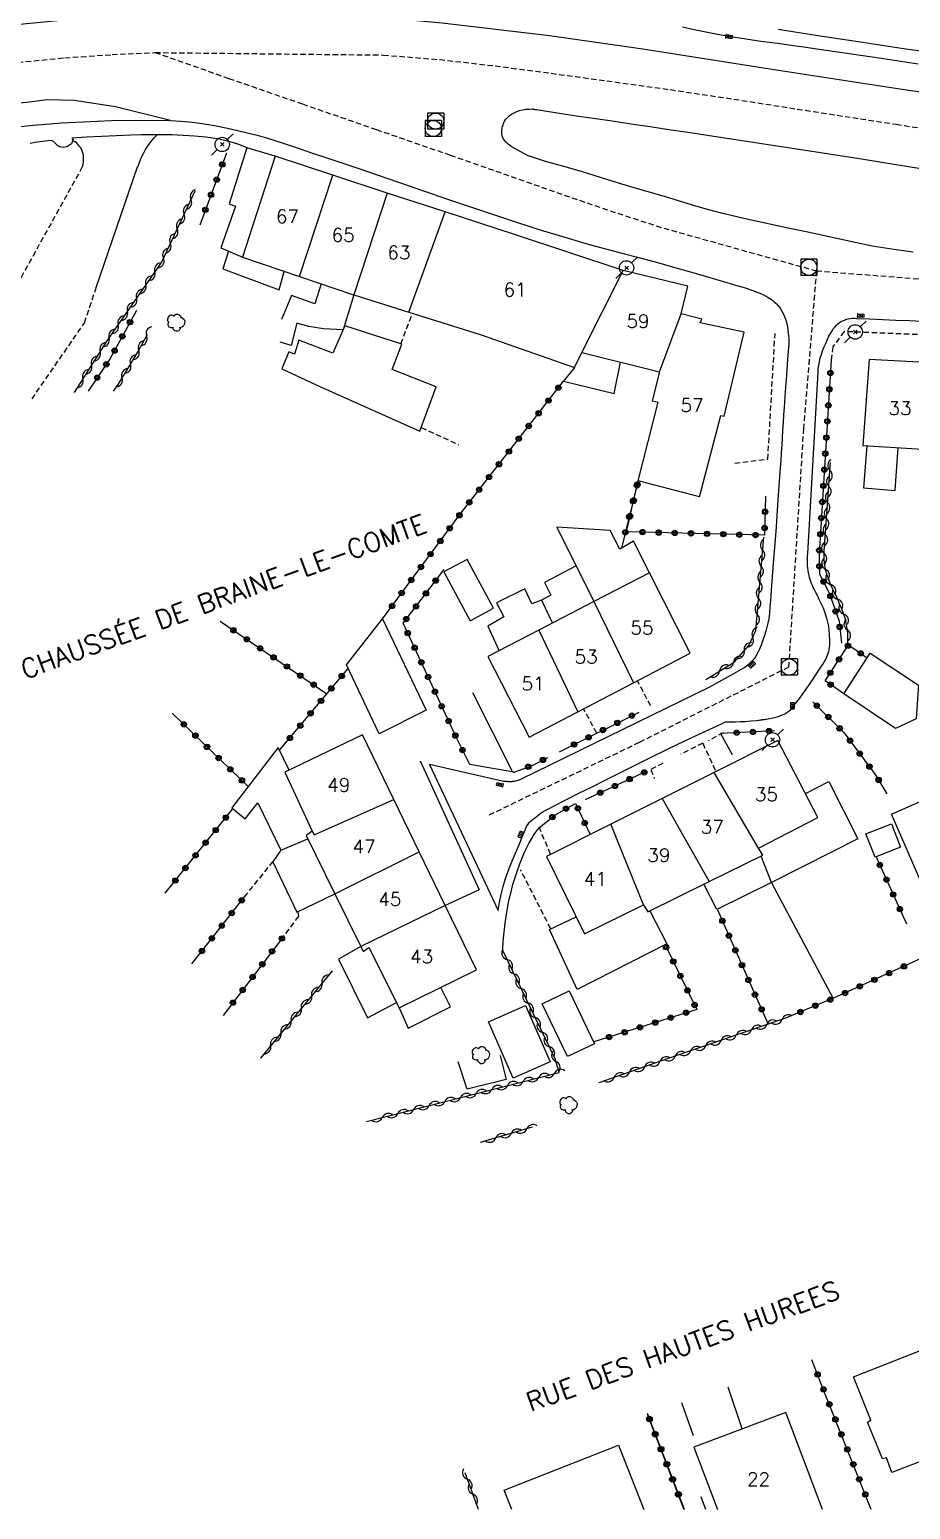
# Model space of a CAD drawing. Header units: millimetres. Extents: x 145000 to 146000, y 142999 to 144002.
# Drawn here: x 145841.9 to 145923.7, y 143000 to 143137.5 of the extents above; entities that cross this region are included whole.
import ezdxf
from ezdxf.enums import TextEntityAlignment as Align

# ---------------------------------------------------------------- set-up
doc = ezdxf.new("R2010")
doc.units = ezdxf.units.MM
doc.linetypes.add('DASHED', pattern=[0.75, 0.5, -0.25])
doc.layers.get('0').update_dxf_attribs({"linetype": 'CONTINUOUS'})
for name, color, linetype in [('W0001', 6, 'DASHED'), ('W0006', 2, 'CONTINUOUS'), ('W0008', 7, 'CONTINUOUS'), ('W0014', 7, 'CONTINUOUS'), ('W0017', 7, 'CONTINUOUS'), ('W0101', 7, 'CONTINUOUS'), ('W0104', 1, 'CONTINUOUS'), ('W0112', 1, 'DASHED'), ('W0300', 7, 'CONTINUOUS'), ('W0310', 3, 'CONTINUOUS'), ('W0323', 7, 'CONTINUOUS'), ('W0330', 7, 'CONTINUOUS'), ('W0401', 7, 'CONTINUOUS'), ('W0420', 7, 'CONTINUOUS'), ('W0473', 7, 'CONTINUOUS'), ('W0989', 7, 'CONTINUOUS'), ('W0991', 7, 'CONTINUOUS'), ('W1102', 7, 'CONTINUOUS')]:
    doc.layers.add(name, color=color, linetype=linetype)
doc.styles.get("Standard").update_dxf_attribs({"font": 'romans.shx', "width": 0.85})

# ---------------------------------------------------------------- blocks, each defined once
blk = doc.blocks.new('T300')
for p, q in [((-0.8, 0.51), (-0.86, 0.34)), ((-0.86, 0.34), (-0.86, 0.17)), ((-0.86, 0.17), (-0.74, 0.06)), ((-0.69, 0.63), (-0.8, 0.51)), ((-0.8, -0.06), (-0.74, 0.06)), ((-0.74, 0.06), (-0.69, 0.11)), ((-0.57, 0.69), (-0.69, 0.63)), ((-0.46, 0.69), (-0.57, 0.69)), ((-0.29, 0.63), (-0.46, 0.69)), ((-0.29, 0.63), (-0.17, 0.74)), ((-0.23, 0.57), (-0.29, 0.63)), ((-0.17, 0.74), (-0.06, 0.8)), ((-0.06, 0.8), (0.06, 0.8)), ((0.06, 0.8), (0.23, 0.74)), ((0.23, 0.74), (0.34, 0.63)), ((0.34, 0.63), (0.4, 0.51)), ((0.46, 0.46), (0.34, 0.46)), ((0.4, 0.51), (0.4, 0.46)), ((0.57, 0.4), (0.46, 0.46)), ((0.57, 0.4), (0.69, 0.29)), ((0.69, 0.29), (0.74, 0.17)), ((0.74, 0.06), (0.69, -0.17)), ((0.74, 0.17), (0.74, 0.06)), ((-0.8, -0.17), (-0.8, -0.06)), ((-0.8, -0.23), (-0.8, -0.17)), ((-0.74, -0.34), (-0.8, -0.23)), ((-0.69, -0.4), (-0.74, -0.34)), ((-0.51, -0.46), (-0.69, -0.4)), ((-0.4, -0.46), (-0.51, -0.46)), ((-0.4, -0.46), (-0.34, -0.46)), ((-0.34, -0.46), (-0.34, -0.4)), ((-0.34, -0.51), (-0.34, -0.46)), ((-0.29, -0.63), (-0.34, -0.51)), ((-0.17, -0.74), (-0.29, -0.63)), ((-0.06, -0.8), (-0.17, -0.74)), ((0.06, -0.8), (-0.06, -0.8)), ((0.17, -0.74), (0.06, -0.8)), ((0.23, -0.69), (0.17, -0.74)), ((0.29, -0.46), (0.23, -0.46)), ((0.29, -0.63), (0.23, -0.69)), ((0.46, -0.4), (0.29, -0.46)), ((0.34, -0.51), (0.29, -0.63)), ((0.34, -0.51), (0.34, -0.46)), ((0.57, -0.34), (0.46, -0.4)), ((0.63, -0.29), (0.57, -0.34)), ((0.69, -0.17), (0.63, -0.29))]:
    blk.add_line(p, q)
blk = doc.blocks.new('T473')
for p, q in [((-0.166667, 0.166667), (0.166667, -0.166667)), ((-0.166667, -0.166667), (0.166667, 0.166667)), ((0.500001, 0.500001), (1.000002, 1.000002)), ((-1.000002, -1.000002), (-0.500001, -0.500001))]:
    blk.add_line(p, q)
blk.add_ellipse((0, 0), major_axis=(0.471405, 0.471405), ratio=1, start_param=5.4977871438, end_param=11.780972451)
blk = doc.blocks.new('T420')
for p, q in [((0.75, 0.75), (-0.75, 0.75)), ((-0.75, 0.75), (-0.75, -0.75)), ((0.75, 0.75), (0.75, -0.75)), ((0.75, -0.75), (-0.75, -0.75))]:
    blk.add_line(p, q)
blk.add_ellipse((0, 0), major_axis=(-0.53, 0.53), ratio=1, start_param=3.926991, end_param=10.210176)
blk = doc.blocks.new('T401')
for p, q in [((-0.3, 0.3), (0, 0.3)), ((-0.3, -0.25), (-0.3, 0.3)), ((-0.3, 0.15), (0, 0.15)), ((-0.3, 0), (0, 0)), ((0, 0.3), (0, -0.25)), ((-0.3, -0.15), (0, -0.15)), ((-0.3, -0.25), (-0.3, -0.3)), ((-0.3, -0.3), (0, -0.3)), ((0, -0.3), (0, -0.25))]:
    blk.add_line(p, q)
blk = doc.blocks.new('t323o')
at = {"color": 0, "linetype": 'Continuous'}
for radius in [0.25, 0.15]:
    blk.add_circle((0, 0), radius, dxfattribs=at)
blk = doc.blocks.new('t310o')
at = {"color": 0, "linetype": 'Continuous'}
for centre, start, end in [((-0.5, 0.38), 216.8699, 323.1304), ((0.5, -0.37), 36.8699, 143.1303)]:
    blk.add_arc(centre, 0.625, start, end, dxfattribs=at)

msp = doc.modelspace()

# ---------------------------------------------------------------- linework, layer by layer
at = {"layer": 'W0001'}
for points in [[(145823.36, 143131.63), (145832.08, 143133.25), (145836.42, 143133.94), (145840.78, 143134.49), (145845.15, 143134.91), (145849.53, 143135.21), (145853.52, 143135.4)], [(145853.52, 143135.4), (145860.37, 143133), (145867.22, 143130.62), (145874.08, 143128.24), (145880.94, 143125.87), (145885.89, 143124.14), (145890.83, 143122.4), (145895.79, 143120.69), (145900.77, 143119.08), (145914.95, 143115.11)], [(145853.52, 143135.4), (145874.73, 143135.17), (145879.94, 143134.75), (145885.13, 143134.16), (145890.31, 143133.47), (145895.48, 143132.77), (145901.38, 143131.95), (145907.28, 143131.07), (145913.16, 143130.15), (145919.05, 143129.24), (145922.36, 143128.73), (145925.66, 143128.21)], [(145914.95, 143115.11), (145913.75, 143100.46), (145912.36, 143078.27), (145898.49, 143071.27), (145884.42, 143064.46)], [(145914.95, 143115.11), (145934.47, 143113.58), (145937.87, 143113.47), (145941.27, 143113.42), (145944.67, 143113.42), (145948.07, 143113.44), (145951.46, 143113.47), (145954.86, 143113.5), (145958.26, 143113.5), (145961.66, 143113.46), (145967.49, 143113.34), (145973.32, 143113.2), (145979.14, 143113), (145984.96, 143112.7), (145992.24, 143112.22), (145999.5, 143111.65), (146000, 143111.6)]]:
    msp.add_lwpolyline(points, dxfattribs=at)
at = {"layer": 'W0006'}
for points in [[(145924.4, 143134.33), (145921.19, 143134.81), (145917.98, 143135.28), (145914.77, 143135.75), (145913.77, 143135.9), (145912.78, 143136.03), (145911.79, 143136.17), (145910.8, 143136.3), (145909.8, 143136.44), (145908.81, 143136.58), (145907.82, 143136.73), (145906.83, 143136.89), (145905.75, 143137.09), (145904.67, 143137.3), (145903.59, 143137.52), (145902.51, 143137.75)], [(145824.39, 143125.42), (145825.36, 143125.67), (145826.33, 143125.9), (145827.31, 143126.12), (145828.29, 143126.32), (145831.1, 143126.9), (145833.92, 143127.46), (145836.75, 143127.96), (145839.6, 143128.37), (145842.22, 143128.66), (145844.86, 143128.86), (145847.5, 143129), (145850.14, 143129.1)], [(145850.14, 143129.1), (145854.97, 143129.09)]]:
    msp.add_lwpolyline(points, dxfattribs=at)
at = {"layer": 'W0008'}
for points in [[(145777.73, 143119.29), (145788.9, 143123.86), (145803.39, 143129.37), (145811.75, 143132.11), (145820.04, 143134.46), (145830.02, 143136.54), (145838.69, 143137.82), (145848.97, 143138.81), (145860.12, 143139.35), (145871.98, 143138.89), (145880.19, 143138.16), (145890.17, 143136.98), (145898.82, 143135.75), (145910.61, 143133.9), (145922.71, 143132.03), (145937.08, 143129.91), (145951.62, 143127.58), (145967.99, 143125.1), (145984.12, 143122.58), (145997.39, 143120.47), (146000, 143119.89)], [(145854.97, 143129.09), (145849.86, 143130.36), (145846.03, 143130.95), (145844.79, 143130.98), (145843.48, 143130.99), (145842.12, 143130.82), (145837.91, 143130.35), (145830.67, 143129.14), (145823.97, 143127.7), (145813.12, 143124.89), (145807.97, 143123.24), (145799, 143120.01), (145788.24, 143115.8), (145776.06, 143110.7)], [(145923.95, 143116.84), (145922.15, 143117.08), (145920.14, 143117.42), (145918.13, 143117.83), (145916.14, 143118.27), (145914.14, 143118.7), (145912.17, 143119.11), (145910.19, 143119.53), (145908.22, 143119.97), (145906.25, 143120.45), (145904.84, 143120.82), (145903.44, 143121.23), (145902.04, 143121.65), (145900.64, 143122.07), (145898.76, 143122.62), (145896.88, 143123.18), (145895, 143123.75), (145893.13, 143124.35), (145891.49, 143124.82), (145889.8, 143125.26), (145888.13, 143125.83), (145886.59, 143126.67), (145886.33, 143126.87), (145886.1, 143127.1), (145885.9, 143127.36), (145885.77, 143127.67), (145885.74, 143127.81), (145885.72, 143127.96), (145885.72, 143128.11), (145885.74, 143128.26), (145885.77, 143128.4), (145885.8, 143128.54), (145885.85, 143128.68), (145885.9, 143128.82), (145885.99, 143129.02), (145886.12, 143129.2), (145886.26, 143129.36), (145886.42, 143129.51), (145886.64, 143129.67), (145886.87, 143129.8), (145887.12, 143129.91), (145887.38, 143130), (145887.66, 143130.08), (145887.96, 143130.13), (145888.25, 143130.15), (145888.55, 143130.16), (145888.6, 143130.15), (145888.65, 143130.15), (145888.7, 143130.14), (145888.75, 143130.13), (145888.8, 143130.12), (145888.84, 143130.11), (145888.89, 143130.1), (145888.94, 143130.1), (145890.7, 143129.83), (145892.46, 143129.56), (145894.22, 143129.3), (145895.98, 143129.04), (145897.74, 143128.78), (145899.5, 143128.52), (145901.26, 143128.26), (145903.02, 143127.99), (145906.86, 143127.41), (145910.7, 143126.82), (145914.54, 143126.23), (145918.38, 143125.63), (145920.85, 143125.24), (145923.33, 143124.85), (145925.8, 143124.45)], [(145883, 143075.92), (145886.74, 143068.56)]]:
    msp.add_lwpolyline(points, dxfattribs=at)
at = {"layer": 'W0014'}
for points in [[(145911.39, 143137.57), (145914.91, 143137.03), (145918.42, 143136.49), (145920.03, 143136.24), (145921.64, 143136), (145923.25, 143135.76), (145924.86, 143135.52)], [(145911.39, 143137.57), (145914.91, 143137.03), (145918.42, 143136.49), (145920.03, 143136.24), (145921.64, 143136), (145923.25, 143135.76), (145924.86, 143135.52)], [(145854.97, 143129.09), (145855.92, 143129.03)], [(145855.92, 143129.03), (145857.02, 143128.92), (145858.11, 143128.76), (145859.19, 143128.58), (145860.27, 143128.37), (145861.19, 143128.17), (145862.09, 143127.95), (145863, 143127.71), (145863.89, 143127.46), (145865.32, 143127.02), (145866.74, 143126.55), (145868.15, 143126.06), (145869.57, 143125.58), (145872.35, 143124.65), (145875.14, 143123.7), (145877.92, 143122.74), (145880.7, 143121.78), (145883.48, 143120.84), (145886.27, 143119.91), (145889.07, 143119), (145891.88, 143118.14), (145892.93, 143117.83), (145893.98, 143117.53), (145895.03, 143117.25), (145896.09, 143116.97), (145897.14, 143116.69), (145898.2, 143116.42), (145899.26, 143116.14), (145900.31, 143115.85), (145901.89, 143115.4), (145903.48, 143114.96), (145905.06, 143114.5), (145906.63, 143114.03), (145907.44, 143113.79), (145908.25, 143113.55), (145909.05, 143113.29), (145909.84, 143112.97), (145910.11, 143112.85), (145910.37, 143112.71), (145910.62, 143112.55), (145910.86, 143112.38), (145911.06, 143112.21), (145911.24, 143112.03), (145911.42, 143111.84), (145911.57, 143111.64), (145911.75, 143111.37), (145911.9, 143111.08), (145912.03, 143110.78), (145912.14, 143110.48), (145912.21, 143110.2), (145912.27, 143109.91), (145912.31, 143109.63), (145912.34, 143109.34), (145912.36, 143109.1), (145912.38, 143108.86), (145912.38, 143108.62), (145912.38, 143108.37)], [(145862.08, 143126.54), (145861.4, 143126.81), (145860.71, 143127.04), (145860, 143127.23), (145859.29, 143127.39), (145858.25, 143127.55), (145857.2, 143127.64), (145856.15, 143127.7), (145855.1, 143127.74), (145854.16, 143127.76), (145853.21, 143127.76), (145852.26, 143127.74), (145851.32, 143127.71), (145849.93, 143127.67), (145848.55, 143127.61), (145847.17, 143127.54), (145845.79, 143127.45)], [(145915.1, 143105.68), (145915.12, 143106.01), (145915.17, 143106.35), (145915.23, 143106.69), (145915.31, 143107.02), (145915.41, 143107.35), (145915.52, 143107.67), (145915.65, 143107.99), (145915.79, 143108.3), (145915.95, 143108.67), (145916.12, 143109.03), (145916.31, 143109.38), (145916.52, 143109.71), (145916.65, 143109.88), (145916.79, 143110.04), (145916.94, 143110.18), (145917.1, 143110.31), (145917.29, 143110.42), (145917.49, 143110.51), (145917.69, 143110.59), (145917.9, 143110.64), (145918.09, 143110.68), (145918.29, 143110.7), (145918.48, 143110.7), (145918.68, 143110.69)], [(145918.67, 143110.68), (145919.89, 143110.64), (145921.11, 143110.59), (145922.33, 143110.54), (145923.56, 143110.49), (145926.65, 143110.35)], [(145912.38, 143108.37), (145912.27, 143106.89), (145912.16, 143105.4), (145912.05, 143103.91), (145911.95, 143102.42), (145911.9, 143101.72), (145911.86, 143101.01), (145911.81, 143100.31), (145911.77, 143099.6), (145911.73, 143098.9), (145911.68, 143098.19), (145911.64, 143097.49), (145911.59, 143096.79), (145911.38, 143093.84), (145911.17, 143090.89), (145910.95, 143087.94), (145910.72, 143084.99), (145910.68, 143084.43), (145910.64, 143083.87), (145910.59, 143083.31), (145910.52, 143082.76), (145910.44, 143082.37), (145910.35, 143081.99), (145910.25, 143081.61), (145910.13, 143081.23), (145909.98, 143080.78), (145909.83, 143080.32), (145909.64, 143079.88), (145909.42, 143079.45), (145909.29, 143079.23), (145909.13, 143079.03), (145908.96, 143078.83), (145908.78, 143078.65), (145908.63, 143078.51), (145908.46, 143078.38), (145908.29, 143078.26), (145908.11, 143078.15), (145907.9, 143078.02), (145907.69, 143077.9), (145907.47, 143077.78), (145907.25, 143077.67)], [(145914.17, 143088.83), (145915.1, 143105.69)], [(145912.86, 143074.7), (145913.4, 143075.4), (145913.92, 143076.11), (145914.42, 143076.84), (145914.9, 143077.57), (145915.24, 143078.08), (145915.58, 143078.6), (145915.89, 143079.14), (145916.11, 143079.72), (145916.15, 143079.92), (145916.18, 143080.13), (145916.2, 143080.33), (145916.2, 143080.54), (145916.2, 143080.74), (145916.19, 143080.94), (145916.17, 143081.14), (145916.16, 143081.34), (145916.13, 143081.72), (145916.09, 143082.09), (145916.02, 143082.45), (145915.93, 143082.82), (145915.78, 143083.29), (145915.6, 143083.75), (145915.39, 143084.2), (145915.19, 143084.64), (145915.11, 143084.82), (145915.02, 143085), (145914.93, 143085.17), (145914.84, 143085.34), (145914.75, 143085.52), (145914.66, 143085.69), (145914.58, 143085.87), (145914.5, 143086.05), (145914.43, 143086.23), (145914.37, 143086.42), (145914.32, 143086.61), (145914.27, 143086.8), (145914.22, 143087.03), (145914.18, 143087.26), (145914.14, 143087.49), (145914.12, 143087.73), (145914.11, 143088.01), (145914.11, 143088.29), (145914.13, 143088.57), (145914.16, 143088.85)], [(145907.25, 143077.67), (145905.02, 143076.42), (145887.54, 143067.88)], [(145908.31, 143073.24), (145908.85, 143073.28), (145909.39, 143073.32), (145909.92, 143073.39), (145910.46, 143073.47), (145910.75, 143073.53), (145911.04, 143073.59), (145911.32, 143073.66), (145911.6, 143073.76), (145911.81, 143073.85), (145912.01, 143073.95), (145912.21, 143074.07), (145912.4, 143074.2), (145912.53, 143074.32), (145912.65, 143074.44), (145912.77, 143074.57), (145912.87, 143074.71)], [(145910.46, 143073.47), (145910.75, 143073.53), (145911.04, 143073.59), (145911.32, 143073.66), (145911.6, 143073.76), (145911.81, 143073.85), (145912.01, 143073.95), (145912.21, 143074.07), (145912.4, 143074.2), (145912.53, 143074.32), (145912.65, 143074.44), (145912.77, 143074.57), (145912.87, 143074.71)], [(145903.31, 143071.72), (145906.54, 143073.21)], [(145906.54, 143073.21), (145906.98, 143073.2), (145907.42, 143073.2), (145907.87, 143073.22), (145908.31, 143073.24), (145908.85, 143073.28), (145909.39, 143073.33), (145909.92, 143073.4), (145910.46, 143073.47)], [(145906.54, 143073.21), (145906.54, 143073.21)], [(145906.54, 143073.21), (145906.54, 143073.21)], [(145890.48, 143065.32), (145891.69, 143065.94), (145892.9, 143066.56), (145894.11, 143067.17), (145895.33, 143067.78), (145897.31, 143068.78), (145899.31, 143069.77), (145901.3, 143070.75), (145903.31, 143071.72)], [(145890.48, 143065.32), (145891.69, 143065.94), (145892.9, 143066.56), (145894.11, 143067.17), (145895.33, 143067.78), (145897.31, 143068.78), (145899.31, 143069.77), (145901.3, 143070.75), (145903.31, 143071.72)], [(145878.16, 143069.57), (145883.64, 143057.57)], [(145885.77, 143067.67), (145879.03, 143069.22), (145885.38, 143055.65)], [(145886.86, 143068.52), (145882.76, 143069.23)], [(145887.55, 143067.88), (145887.39, 143067.81), (145887.24, 143067.75), (145887.07, 143067.7), (145886.91, 143067.66), (145886.82, 143067.65), (145886.74, 143067.64), (145886.65, 143067.63), (145886.57, 143067.63), (145886.49, 143067.63), (145886.41, 143067.63), (145886.33, 143067.63), (145886.25, 143067.64), (145886.13, 143067.64), (145886.01, 143067.65), (145885.89, 143067.66), (145885.77, 143067.67)], [(145885.38, 143055.65), (145885.52, 143056.4), (145885.68, 143057.15), (145885.87, 143057.89), (145886.09, 143058.63), (145886.46, 143059.67), (145886.87, 143060.7), (145887.3, 143061.71), (145887.73, 143062.72), (145887.83, 143062.97), (145887.92, 143063.22), (145888.03, 143063.47), (145888.17, 143063.7), (145888.28, 143063.84), (145888.41, 143063.96), (145888.55, 143064.07), (145888.68, 143064.17), (145888.89, 143064.34), (145889.1, 143064.51), (145889.31, 143064.67), (145889.53, 143064.82), (145889.76, 143064.96), (145890, 143065.09), (145890.24, 143065.21), (145890.48, 143065.32)], [(145885.82, 143051.96), (145885.87, 143052.8), (145885.95, 143053.64), (145886.04, 143054.48), (145886.17, 143055.32), (145886.29, 143056.02), (145886.43, 143056.71), (145886.59, 143057.41), (145886.77, 143058.09), (145886.96, 143058.73), (145887.18, 143059.37), (145887.41, 143060), (145887.66, 143060.62), (145887.85, 143061.07), (145888.06, 143061.51), (145888.27, 143061.94), (145888.51, 143062.36), (145888.68, 143062.64), (145888.86, 143062.9), (145889.05, 143063.16), (145889.25, 143063.41)]]:
    msp.add_lwpolyline(points, dxfattribs=at)
at = {"layer": 'W0017'}
for points in [[(145851.93, 143124.77), (145852.07, 143125.19), (145852.24, 143125.61), (145852.44, 143126.01), (145852.65, 143126.4), (145852.89, 143126.76), (145853.14, 143127.11), (145853.41, 143127.44), (145853.71, 143127.75)], [(145848.04, 143113.46), (145851.9, 143124.79)], [(145906.05, 143072.1), (145907.13, 143070.15)], [(145883.64, 143057.57), (145880.47, 143056.14)], [(145904.69, 143000), (145904.26, 143001.17)]]:
    msp.add_lwpolyline(points, dxfattribs=at)
at = {"layer": 'W0101'}
for points in [[(145864.67, 143125.76), (145861.66, 143116.37), (145866.95, 143114.58)], [(145870.03, 143124), (145864.67, 143125.76)], [(145875.08, 143122.34), (145870.03, 143124)], [(145880.47, 143120.59), (145875.08, 143122.34)], [(145886.91, 143118.5), (145880.47, 143120.59)], [(145896.99, 143115.15), (145886.91, 143118.5)], [(145866.95, 143114.58), (145871.85, 143112.92)], [(145903, 143113.7), (145896.99, 143115.15)], [(145871.85, 143112.92), (145871.99, 143112.88)], [(145871.99, 143112.88), (145877.09, 143111.27)], [(145902.4, 143111.13), (145903, 143113.69)], [(145877.09, 143111.27), (145883.72, 143109.18)], [(145906.07, 143101.68), (145906.39, 143101.62), (145908.25, 143109.4), (145904.17, 143110.28), (145904.32, 143110.61), (145902.4, 143111.13)], [(145883.72, 143109.18), (145883.8, 143109.15)], [(145883.8, 143109.15), (145892.47, 143106.13), (145893.17, 143107.51)], [(145893.17, 143107.52), (145900.39, 143105.71)], [(145900.39, 143105.71), (145899.7, 143103.02), (145900.24, 143102.91)], [(145926.24, 143106.52), (145919.85, 143106.86), (145919.27, 143098.87), (145925.32, 143098.52), (145925.29, 143097.83), (145925.54, 143097.82)], [(145904.09, 143094.11), (145898.4, 143095.59), (145900.24, 143102.91)], [(145904.09, 143094.11), (145906.07, 143101.68)], [(145899.45, 143087.05), (145894.28, 143084.37)], [(145897.96, 143076.82), (145903.24, 143079.58), (145899.45, 143087.05)], [(145894.28, 143084.37), (145889.18, 143081.72)], [(145889.18, 143081.72), (145884.44, 143079.26), (145888.27, 143071.77)], [(145892.79, 143074.13), (145897.96, 143076.82)], [(145888.27, 143071.77), (145892.79, 143074.13)], [(145872.79, 143071.98), (145865.59, 143068.51), (145868.12, 143063.03)], [(145875.69, 143065.99), (145872.79, 143071.98)], [(145911.37, 143071.46), (145905.46, 143068.5)], [(145909.57, 143061.47), (145915.08, 143064.32), (145911.37, 143071.46)], [(145905.46, 143068.5), (145900.64, 143066.08)], [(145878.06, 143061.1), (145875.69, 143065.99)], [(145900.64, 143066.08), (145895.86, 143063.69)], [(145868.12, 143063.03), (145868.12, 143063.03), (145867.57, 143062.62), (145870.23, 143057.21)], [(145895.86, 143063.69), (145889.89, 143060.69)], [(145880.47, 143056.14), (145878.06, 143061.1)], [(145889.89, 143060.69), (145893.42, 143053.49), (145898.88, 143056.2)], [(145905, 143058.35), (145909.99, 143060.81), (145909.57, 143061.47)], [(145898.88, 143056.2), (145899.31, 143055.55), (145905, 143058.35)], [(145870.23, 143057.21), (145872.63, 143052.33)], [(145883.38, 143050.14), (145880.47, 143056.14)], [(145872.63, 143052.33), (145872.87, 143051.86), (145873.38, 143052.22), (145876.2, 143046.63), (145883.38, 143050.14)], [(145915.52, 143000), (145912.11, 143009.02), (145903.58, 143005.79)], [(145885.96, 143001.78), (145896.58, 143005.96), (145898.92, 143000)], [(145903.58, 143005.79), (145905.77, 143000)], [(145886.66, 143000), (145885.96, 143001.78)]]:
    msp.add_lwpolyline(points, dxfattribs=at)
msp.add_lwpolyline([(145928, 143016.1), (145931.66, 143006.76), (145926.53, 143004.71), (145926.38, 143005.12), (145921.95, 143003.44), (145921.45, 143004.78), (145921.09, 143004.7), (145919.69, 143008.11), (145920.02, 143008.3), (145918.4, 143012.32)], close=True, dxfattribs=at)
at = {"layer": 'W0104'}
for points in [[(145862.05, 143126.55), (145860.42, 143121.33), (145861, 143121.13), (145859.65, 143117.26), (145861.66, 143116.37)], [(145864.67, 143125.76), (145862.05, 143126.55)], [(145860.36, 143116.95), (145859.83, 143115.31), (145865.06, 143113.36), (145865.52, 143115.06)], [(145868.96, 143113.9), (145868.37, 143112.04), (145866.21, 143112.82), (145865.28, 143110.59)], [(145871.99, 143112.88), (145871, 143109.62), (145869.17, 143109.71), (145867.82, 143109.93), (145866.7, 143110.24), (145866.16, 143108.16), (145865.16, 143108.48)], [(145892.47, 143106.13), (145891.46, 143104.86), (145896.18, 143103.7)], [(145896.18, 143103.7), (145896.77, 143106.61)], [(145919.62, 143098.85), (145919.34, 143094.93), (145922.27, 143094.71), (145922.54, 143098.68)], [(145899.45, 143087.05), (145897.95, 143089.98), (145896.68, 143089.25), (145895.8, 143090.99), (145890.83, 143091.28), (145894.28, 143084.37)], [(145892.64, 143087.71), (145889.69, 143086.14), (145890.3, 143084.98), (145889.43, 143084.51), (145890.43, 143082.37)], [(145889.43, 143084.51), (145888.53, 143084.16), (145887.86, 143085.55), (145885.23, 143084.26), (145885.91, 143082.95), (145884.43, 143082.1), (145885.5, 143079.81)], [(145865.99, 143068.7), (145864.96, 143070.81), (145860.65, 143065.19), (145861.91, 143064.19), (145863.07, 143065.66), (145865.22, 143061.28), (145864.46, 143060.2), (145866.7, 143055.52), (145870.23, 143057.21)], [(145913.93, 143066.54), (145916.11, 143067.64), (145918.8, 143062.33), (145916.35, 143061.07), (145910.77, 143058.25), (145905.71, 143055.74), (145904.49, 143058.1)], [(145865.22, 143061.28), (145867.72, 143062.31)], [(145910.77, 143058.25), (145909.81, 143060.72)], [(145899.48, 143055.63), (145901.07, 143052.56), (145892.74, 143048.33), (145890.17, 143053.91), (145892.64, 143055.07)], [(145872.63, 143052.33), (145870.58, 143051.15), (145873.25, 143045.7), (145875.96, 143047.1)], [(145876.2, 143046.63), (145877.02, 143044.73), (145880.97, 143046.71), (145880.06, 143048.52)], [(145885.59, 143042.2), (145886.14, 143039.94), (145882.5, 143039.05), (145881.69, 143041.6)], [(145908.05, 143007.49), (145906.76, 143011.36)], [(145902.41, 143009.94), (145903.52, 143006.86)]]:
    msp.add_lwpolyline(points, dxfattribs=at)
for points in [[(145865.31, 143105.99), (145868.82, 143104.36), (145878.11, 143100.21), (145879.64, 143104.32), (145875.55, 143105.94), (145876.46, 143108.29), (145871.16, 143109.99), (145870.05, 143107.45), (145866.87, 143108.66), (145866.48, 143107.38), (145865.95, 143107.59)], [(145880.35, 143087.13), (145882.78, 143082.59), (145884.95, 143083.76), (145882.52, 143088.29)], [(145874.64, 143082.76), (145878.71, 143074.27), (145874.34, 143072.09), (145871.31, 143078.49)], [(145919.94, 143079.57), (145924.44, 143076.59), (145924.37, 143075.77), (145924.21, 143073.47), (145922.29, 143072.57), (145917.51, 143075.81)], [(145925.08, 143066), (145928.02, 143059.22), (145924.86, 143057.85), (145921.92, 143064.63)], [(145922.77, 143061.56), (145920.41, 143060.62), (145919.55, 143062.79), (145921.91, 143063.73)], [(145892, 143048.19), (145894.35, 143043.28), (145891.83, 143042.08), (145889.49, 143046.98)], [(145887.92, 143046.83), (145890.22, 143041.59), (145886.78, 143040.09), (145884.49, 143045.33)]]:
    msp.add_lwpolyline(points, close=True, dxfattribs=at)
at = {"layer": 'W0112'}
for points in [[(145846.81, 143124.82), (145846.85, 143125.03), (145846.88, 143125.24), (145846.89, 143125.45), (145846.89, 143125.66), (145846.87, 143125.83), (145846.84, 143126), (145846.8, 143126.16), (145846.73, 143126.33), (145846.62, 143126.53), (145846.49, 143126.71), (145846.34, 143126.89), (145846.19, 143127.06), (145846.15, 143127.09), (145846.09, 143127.1), (145846.04, 143127.11), (145846, 143127.12), (145845.94, 143127.16), (145845.9, 143127.21), (145845.87, 143127.29), (145845.89, 143127.37), (145845.89, 143127.37), (145845.89, 143127.37), (145845.89, 143127.38), (145845.9, 143127.38), (145845.9, 143127.38), (145845.91, 143127.38), (145845.91, 143127.37), (145845.92, 143127.36), (145845.76, 143126.93), (145845.41, 143126.66), (145845.01, 143126.59), (145844.66, 143126.64), (145844.48, 143126.75), (145844.29, 143126.96), (145844.07, 143127.15), (145843.82, 143127.21), (145843.34, 143127.16), (145842.87, 143127.1), (145842.39, 143127.04), (145841.92, 143126.96)], [(145835.95, 143107.58), (145841.11, 143114.52), (145846.82, 143124.83)], [(145842.1, 143103.21), (145846.98, 143110.29), (145848.03, 143113.45)], [(145876.36, 143108.33), (145877.43, 143111.16)], [(145907.37, 143097.24), (145910.44, 143097.61), (145911.11, 143109.3)], [(145924.33, 143109.19), (145917.53, 143109.46), (145916.48, 143108.06), (145916.33, 143106.83)], [(145878.24, 143100.55), (145881.72, 143098.95)], [(145899.56, 143074.67), (145898.33, 143077.02)], [(145894.55, 143072.14), (145893.33, 143074.41)], [(145906.31, 143072.18), (145904.9, 143071.43)], [(145904.39, 143071.21), (145902.37, 143070.19)], [(145904.39, 143071.21), (145905.61, 143068.58)], [(145900.7, 143069.34), (145899.56, 143068.77)], [(145899.56, 143068.75), (145899.92, 143067.93)], [(145890.27, 143060.89), (145889.23, 143063.33)], [(145861.84, 143056.92), (145864.46, 143060.2)], [(145890.28, 143053.96), (145887.48, 143059.45)], [(145866.79, 143055.52), (145866.85, 143055.12), (145865.36, 143053.15)]]:
    msp.add_lwpolyline(points, dxfattribs=at)
at = {"layer": 'W0310'}
for points in [[(145857.22, 143122.51), (145854.13, 143115.93), (145849.12, 143108.7), (145846, 143103.82)], [(145852.81, 143109.17), (145851.93, 143107.61), (145851.01, 143106.07), (145850.06, 143104.56), (145849.63, 143103.92)], [(145915.68, 143089.08), (145916.27, 143097.29)], [(145909.33, 143081.68), (145910.06, 143090.35)], [(145917.86, 143080.25), (145917.88, 143080.85), (145917.86, 143081.44), (145917.79, 143082.03), (145917.69, 143082.61), (145917.57, 143083.03), (145917.42, 143083.43), (145917.25, 143083.82), (145917.08, 143084.21), (145916.96, 143084.49), (145916.84, 143084.77), (145916.71, 143085.05), (145916.58, 143085.32), (145916.45, 143085.6), (145916.32, 143085.88), (145916.2, 143086.16), (145916.09, 143086.45), (145915.99, 143086.72), (145915.9, 143087), (145915.83, 143087.28), (145915.77, 143087.56), (145915.71, 143087.95), (145915.68, 143088.34), (145915.66, 143088.73), (145915.67, 143089.12)], [(145904.69, 143077.12), (145907.3, 143078.75), (145908.68, 143080.28), (145909.33, 143081.68)], [(145873.18, 143036.04), (145891.05, 143040.62), (145890.69, 143041.88), (145885.83, 143051.95)], [(145869.97, 143050.06), (145863.31, 143041.95)], [(145912.07, 143045.65), (145901.19, 143041.9), (145894.75, 143039.66)], [(145888.56, 143035.52), (145883.73, 143034.11)], [(145883.56, 143000), (145882.32, 143003.39)]]:
    msp.add_lwpolyline(points, dxfattribs=at)
at = {"layer": 'W0323'}
for points in [[(145860.16, 143126.06), (145857.68, 143119.37)], [(145851.8, 143111.43), (145849.36, 143106.96), (145847.31, 143103.94)], [(145916.33, 143106.82), (145915.2, 143088.81), (145915.25, 143086.93), (145916.14, 143085.2), (145917.06, 143082.54), (145917.27, 143080.52)], [(145874.64, 143082.76), (145881.96, 143092.62), (145891.46, 143104.86)], [(145898.41, 143095.62), (145896.84, 143089.34)], [(145897.3, 143090.87), (145898.41, 143095.62)], [(145910.23, 143094.18), (145910.12, 143090.54), (145897.3, 143090.87)], [(145882.76, 143069.23), (145881.52, 143071.7), (145876.57, 143082.36), (145880.38, 143087.35)], [(145859.57, 143082.55), (145869.49, 143075.81)], [(145917.5, 143075.81), (145915.76, 143077.02), (145917.94, 143080.36), (145919.67, 143079.16)], [(145865.08, 143070.55), (145871.47, 143078.16)], [(145862.17, 143067.19), (145860.5, 143068.79), (145855.12, 143074.01)], [(145891.1, 143070.42), (145898.49, 143074.11)], [(145914.63, 143075.06), (145917.53, 143072.17), (145920.42, 143068.31), (145921.5, 143066.52)], [(145911.05, 143072.36), (145906.05, 143072.11)], [(145886.79, 143068.49), (145888.54, 143069.15), (145890.02, 143069.89)], [(145893.52, 143065.98), (145899.18, 143068.61)], [(145854.48, 143057.27), (145860.73, 143065.09)], [(145889.25, 143063.41), (145890.75, 143064.59), (145892.59, 143065.61), (145893.95, 143062.73)], [(145948.25, 143061.98), (145941.99, 143059.34), (145936.31, 143056.76), (145931.27, 143054.33), (145929.12, 143053.2), (145916.59, 143047.53), (145912.08, 143045.66)], [(145920.49, 143060.66), (145923.32, 143054.42)], [(145856.95, 143050.7), (145861.84, 143056.94)], [(145905.76, 143055.73), (145910.46, 143045.1)], [(145865.36, 143053.12), (145859.85, 143045.9)], [(145900.89, 143052.47), (145903.85, 143046.47), (145894.27, 143043.45)], [(145920.05, 143000), (145915.53, 143011.34), (145914.53, 143013.89)], [(145899.23, 143008.91), (145899.27, 143008.79), (145902.63, 143000)], [(145902.71, 143000), (145899.26, 143008.92)]]:
    msp.add_lwpolyline(points, dxfattribs=at)
at = {"layer": 'W0330'}
msp.add_lwpolyline([(145910.77, 143058.24), (145916.51, 143047.49)], dxfattribs=at)
at = {"layer": 'W1102'}
for points in [[(145866.95, 143114.58), (145870.03, 143124)], [(145875.07, 143122.34), (145871.99, 143112.88)], [(145877.09, 143111.27), (145880.47, 143120.59)], [(145893.17, 143107.51), (145896.99, 143115.15)], [(145900.39, 143105.71), (145902.4, 143111.13)], [(145894.28, 143084.37), (145897.96, 143076.82)], [(145894.28, 143084.37), (145897.96, 143076.82)], [(145889.18, 143081.72), (145892.79, 143074.13)], [(145889.18, 143081.72), (145892.79, 143074.13)], [(145909.57, 143061.47), (145905.46, 143068.5)], [(145868.12, 143063.03), (145868.31, 143062.68), (145875.69, 143065.99)], [(145900.64, 143066.08), (145905, 143058.35)], [(145898.88, 143056.2), (145895.86, 143063.69)], [(145870.23, 143057.21), (145878.06, 143061.1)], [(145880.47, 143056.14), (145872.63, 143052.33)]]:
    msp.add_lwpolyline(points, dxfattribs=at)

# ---------------------------------------------------------------- block references
at = {"layer": 'W0300'}
for p in [(145855.54, 143110.29), (145883.85, 143042.21), (145891.98, 143037.57)]:
    msp.add_blockref('T300', p, dxfattribs=at)
at = {"layer": 'W0310'}
for p, rotation in [((145856.86, 143121.74), 244.8022312030114), ((145856.22, 143120.38), 244.8022312030114), ((145855.58, 143119.02), 244.8022312030114), ((145854.94, 143117.67), 244.8022312030114), ((145854.3, 143116.31), 244.8022312030114), ((145853.51, 143115.04), 235.3382065728614), ((145852.66, 143113.81), 235.3382065728614), ((145851.81, 143112.57), 235.3382065728614), ((145850.95, 143111.34), 235.3382065728614), ((145849.25, 143108.87), 235.3382065728614), ((145850.1, 143110.11), 235.3382065728614), ((145852.74, 143109.05), 240.6250394977984), ((145848.43, 143107.61), 237.3578778039406), ((145852.01, 143107.74), 240.6250394977984), ((145847.62, 143106.35), 237.3578778039406), ((145851.24, 143106.45), 239.1586960190321), ((145846.81, 143105.09), 237.3578778039406), ((145850.45, 143105.18), 237.6923534416669), ((145916.22, 143096.56), 85.8880889201974), ((145916.11, 143095.07), 85.8880889201974), ((145916, 143093.57), 85.8880889201974), ((145915.9, 143092.08), 85.8880889201974), ((145915.79, 143090.58), 85.8880889201974), ((145909.96, 143089.16), 85.17457005355254), ((145915.67, 143088.86), 88.80027825087264), ((145909.83, 143087.66), 85.17457005355254), ((145915.81, 143087.37), 101.8471492722124), ((145909.71, 143086.17), 85.17457005355254), ((145916.29, 143085.95), 112.8612515954711), ((145909.58, 143084.67), 85.17457005355254), ((145916.92, 143084.59), 114.3066800439219), ((145909.46, 143083.18), 85.17457005355254), ((145917.5, 143083.21), 110.9561649726734), ((145917.82, 143081.75), 96.1367356019823), ((145909.04, 143081.06), 65.04126118148167), ((145908.25, 143079.81), 48.09140235374264), ((145905.96, 143077.91), 31.95999338797045), ((145907.24, 143078.71), 31.95999338797045), ((145886.24, 143051.1), 115.7790338378351), ((145886.89, 143049.75), 115.7790338378351), ((145869.02, 143048.9), 230.5986841982267), ((145887.54, 143048.4), 115.7790338378351), ((145868.07, 143047.74), 230.5986841982267), ((145888.19, 143047.05), 115.7790338378351), ((145867.11, 143046.59), 230.5986841982267), ((145888.84, 143045.7), 115.7790338378351), ((145865.21, 143044.27), 230.5986841982267), ((145866.16, 143045.43), 230.5986841982267), ((145889.5, 143044.35), 115.7790338378351), ((145908.92, 143044.57), 199.0035250508637), ((145910.34, 143045.06), 199.0035250508637), ((145911.76, 143045.54), 199.0035250508637), ((145864.26, 143043.11), 230.5986841982267), ((145890.15, 143043), 115.7790338378351), ((145906.09, 143043.59), 199.0035250508637), ((145907.51, 143044.08), 199.0035250508637), ((145890.76, 143041.63), 105.7243392467146), ((145901.83, 143042.12), 199.0035250508637), ((145903.25, 143042.61), 199.0035250508637), ((145904.67, 143043.1), 199.0035250508637), ((145890.61, 143040.51), 14.37746103089806), ((145897.58, 143040.65), 199.1759042457984), ((145899, 143041.14), 199.1759042457984), ((145900.42, 143041.63), 199.1759042457984), ((145886.26, 143039.39), 14.37746103089806), ((145887.71, 143039.76), 14.37746103089806), ((145889.16, 143040.13), 14.37746103089806), ((145896.16, 143040.16), 199.1759042457984), ((145880.44, 143037.9), 14.37746103089806), ((145881.9, 143038.27), 14.37746103089806), ((145883.35, 143038.64), 14.37746103089806), ((145884.8, 143039.02), 14.37746103089806), ((145874.63, 143036.41), 14.37746103089806), ((145876.08, 143036.78), 14.37746103089806), ((145877.54, 143037.15), 14.37746103089806), ((145878.99, 143037.53), 14.37746103089806), ((145888.05, 143035.37), 196.242691753917), ((145885.17, 143034.53), 196.242691753917), ((145886.61, 143034.95), 196.242691753917), ((145882.53, 143002.82), 110.1214036057813), ((145883.05, 143001.41), 110.1214036057813)]:
    msp.add_blockref('t310o', p, dxfattribs=dict(at, rotation=rotation))
at = {"layer": 'W0323'}
for p, rotation in [((145859.77, 143125), 249.6687683776688), ((145859.25, 143123.59), 249.6687683776688), ((145858.73, 143122.18), 249.6687683776688), ((145858.21, 143120.78), 249.6687683776688), ((145851.2, 143110.34), 241.4560243599911), ((145850.49, 143109.02), 241.4560243599911), ((145849.77, 143107.7), 241.4560243599911), ((145849, 143106.42), 235.6783617706252), ((145916.25, 143105.61), 266.4282217760878), ((145848.15, 143105.18), 235.6783617706252), ((145890.99, 143104.25), 52.17916714958919), ((145916.16, 143104.11), 266.4282217760878), ((145890.07, 143103.06), 52.17916714958919), ((145889.15, 143101.88), 52.17916714958919), ((145916.06, 143102.62), 266.4282217760878), ((145888.23, 143100.69), 52.17916714958919), ((145915.97, 143101.12), 266.4282217760878), ((145887.31, 143099.51), 52.17916714958919), ((145915.88, 143099.62), 266.4282217760878), ((145885.47, 143097.14), 52.17916714958919), ((145886.39, 143098.32), 52.17916714958919), ((145915.78, 143098.13), 266.4282217760878), ((145884.55, 143095.96), 52.17916714958919), ((145915.69, 143096.63), 266.4282217760878), ((145883.63, 143094.77), 52.17916714958919), ((145898.29, 143095.17), 256.008839192355), ((145898.32, 143095.25), 76.92884460127131), ((145915.6, 143095.13), 266.4282217760878), ((145882.71, 143093.59), 52.17916714958919), ((145897.93, 143093.71), 256.008839192355), ((145897.98, 143093.79), 76.92884460127131), ((145915.5, 143093.63), 266.4282217760878), ((145881.8, 143092.4), 53.39335339892114), ((145897.57, 143092.25), 256.008839192355), ((145897.64, 143092.33), 76.92884460127131), ((145910.18, 143092.72), 268.2218833992916), ((145915.41, 143092.14), 266.4282217760878), ((145880.9, 143091.19), 53.39335339892114), ((145897.2, 143090.8), 256.008839192355), ((145898.8, 143090.83), 178.5069097628697), ((145900.3, 143090.79), 178.5069097628697), ((145901.8, 143090.75), 178.5069097628697), ((145903.3, 143090.71), 178.5069097628697), ((145904.8, 143090.67), 178.5069097628697), ((145906.3, 143090.64), 178.5069097628697), ((145907.8, 143090.6), 178.5069097628697), ((145909.3, 143090.56), 178.5069097628697), ((145910.14, 143091.22), 268.2218833992916), ((145915.32, 143090.64), 266.4282217760878), ((145879.11, 143088.78), 53.39335339892114), ((145880.01, 143089.99), 53.39335339892114), ((145915.22, 143089.14), 266.4282217760878), ((145878.22, 143087.58), 53.39335339892114), ((145915.23, 143087.64), 271.552268754595), ((145877.32, 143086.38), 53.39335339892114), ((145879.59, 143086.33), 52.6701250933252), ((145915.61, 143086.23), 297.0517116131463), ((145876.43, 143085.17), 53.39335339892114), ((145878.68, 143085.13), 52.6701250933252), ((145916.25, 143084.88), 289.0528079132087), ((145875.54, 143083.97), 53.39335339892114), ((145877.77, 143083.94), 52.6701250933252), ((145916.74, 143083.46), 289.0528079132087), ((145876.86, 143082.75), 52.6701250933252), ((145917.11, 143082.02), 276.1557202966442), ((145860.81, 143081.71), 325.8136054640195), ((145862.05, 143080.87), 325.8136054640195), ((145877, 143081.44), 114.9076117930615), ((145863.29, 143080.02), 325.8136054640195), ((145864.53, 143079.18), 325.8136054640195), ((145877.63, 143080.08), 114.9076117930615), ((145917.88, 143080.26), 56.90641057246724), ((145919.07, 143079.57), 325.1435566669662), ((145865.77, 143078.34), 325.8136054640195), ((145878.26, 143078.72), 114.9076117930615), ((145917.06, 143079.01), 56.90641057246724), ((145867.01, 143077.5), 325.8136054640195), ((145868.25, 143076.65), 325.8136054640195), ((145870.87, 143077.45), 50.01126029802488), ((145878.89, 143077.36), 114.9076117930615), ((145916.24, 143077.75), 56.90641057246724), ((145916.27, 143076.66), 145.4107787838522), ((145868.94, 143075.15), 50.01126029802488), ((145869.9, 143076.3), 50.01126029802488), ((145879.52, 143076), 114.9076117930615), ((145867.97, 143074), 50.01126029802488), ((145880.15, 143074.64), 114.9076117930615), ((145897.81, 143073.77), 26.49991416690735), ((145914.99, 143074.7), 315.1087955838223), ((145856.2, 143072.96), 135.8661467261369), ((145867.01, 143072.85), 50.01126029802488), ((145880.79, 143073.28), 114.9076117930615), ((145895.13, 143072.43), 26.49991416690735), ((145896.47, 143073.1), 26.49991416690735), ((145916.05, 143073.64), 315.1087955838223), ((145917.11, 143072.58), 315.1087955838223), ((145857.28, 143071.92), 135.8661467261369), ((145866.05, 143071.7), 50.01126029802488), ((145881.42, 143071.92), 114.9076117930615), ((145892.44, 143071.09), 26.49991416690735), ((145893.79, 143071.76), 26.49991416690735), ((145907.55, 143072.19), 182.933913360561), ((145909.05, 143072.26), 182.933913360561), ((145910.55, 143072.34), 182.933913360561), ((145918.08, 143071.44), 306.898416012499), ((145858.35, 143070.87), 135.8661467261369), ((145859.43, 143069.83), 135.8661467261369), ((145882.08, 143070.57), 116.6021538296974), ((145889.55, 143069.66), 26.82894209116906), ((145918.98, 143070.24), 306.898416012499), ((145860.51, 143068.79), 136.3322198538933), ((145888.19, 143069.02), 20.63122709169896), ((145898.96, 143068.5), 24.89942067097722), ((145919.88, 143069.04), 306.898416012499), ((145861.59, 143067.75), 136.3322198538933), ((145896.24, 143067.24), 24.89942067097722), ((145897.6, 143067.87), 24.89942067097722), ((145920.73, 143067.8), 301.001315214927), ((145894.88, 143066.61), 24.89942067097722), ((145860.1, 143064.3), 51.35728726209101), ((145890.43, 143064.34), 38.26166707739719), ((145891.7, 143065.12), 28.90061210589749), ((145892.8, 143065.16), 295.382120591671), ((145859.16, 143063.13), 51.35728726209101), ((145893.44, 143063.8), 295.382120591671), ((145858.22, 143061.96), 51.35728726209101), ((145857.29, 143060.79), 51.35728726209101), ((145856.35, 143059.62), 51.35728726209101), ((145920.84, 143059.89), 294.3975502303379), ((145855.41, 143058.45), 51.35728726209101), ((145921.46, 143058.52), 294.3975502303379), ((145861.58, 143056.61), 51.89841332505104), ((145922.08, 143057.15), 294.3975502303379), ((145860.65, 143055.43), 51.89841332505104), ((145906.22, 143054.7), 293.8483860077654), ((145922.7, 143055.79), 294.3975502303379), ((145858.8, 143053.07), 51.89841332505104), ((145859.73, 143054.25), 51.89841332505104), ((145865.31, 143053.06), 232.6832062385403), ((145906.82, 143053.33), 293.8483860077654), ((145857.88, 143051.89), 51.89841332505104), ((145864.4, 143051.86), 232.6832062385403), ((145900.99, 143052.26), 296.2394016405959), ((145907.43, 143051.96), 293.8483860077654), ((145863.49, 143050.67), 232.6832062385403), ((145901.65, 143050.92), 296.2394016405959), ((145908.04, 143050.58), 293.8483860077654), ((145923.08, 143050.46), 204.3470555448062), ((145862.58, 143049.48), 232.6832062385403), ((145902.32, 143049.57), 296.2394016405959), ((145908.64, 143049.21), 293.8483860077654), ((145920.34, 143049.22), 204.3470555448062), ((145921.71, 143049.84), 204.3470555448062), ((145861.67, 143048.28), 232.6832062385403), ((145902.98, 143048.23), 296.2394016405959), ((145909.25, 143047.84), 293.8483860077654), ((145917.61, 143047.99), 204.3470555448062), ((145918.98, 143048.61), 204.3470555448062), ((145860.76, 143047.09), 232.6832062385403), ((145903.64, 143046.88), 296.2394016405959), ((145909.86, 143046.47), 293.8483860077654), ((145913.47, 143046.23), 202.5115793562761), ((145914.85, 143046.81), 202.5115793562761), ((145916.24, 143047.38), 202.5115793562761), ((145899.99, 143045.25), 197.5344467335155), ((145901.42, 143045.7), 197.5344467335155), ((145902.85, 143046.16), 197.5344467335155), ((145895.7, 143043.9), 197.5344467335155), ((145897.13, 143044.35), 197.5344467335155), ((145898.56, 143044.8), 197.5344467335155), ((145915.06, 143012.54), 111.4867863754765), ((145915.61, 143011.15), 111.709913474488), ((145916.16, 143009.76), 111.709913474488), ((145899.42, 143008.41), 290.9329856992631), ((145899.46, 143008.39), 111.1601003234663), ((145916.72, 143008.36), 111.709913474488), ((145899.95, 143007), 290.9329856992631), ((145900, 143006.99), 111.1601003234663), ((145917.27, 143006.97), 111.709913474488), ((145900.49, 143005.6), 290.9329856992631), ((145900.54, 143005.6), 111.1601003234663), ((145917.83, 143005.57), 111.709913474488), ((145901.03, 143004.2), 290.9329856992631), ((145901.08, 143004.2), 111.1601003234663), ((145918.38, 143004.18), 111.709913474488), ((145901.56, 143002.8), 290.9329856992631), ((145901.62, 143002.8), 111.1601003234663), ((145918.94, 143002.79), 111.709913474488), ((145902.1, 143001.4), 290.9329856992631), ((145902.17, 143001.4), 111.1601003234663), ((145919.49, 143001.39), 111.709913474488)]:
    msp.add_blockref('t323o', p, dxfattribs=dict(at, rotation=rotation))
at = {"layer": 'W0401'}
for p, rotation in [((145906.79, 143136.73), 261.144042519575), ((145919.05, 143110.81), 267.976731538824), ((145908.87, 143078.61), 134.3625151080944), ((145885.6, 143067.5), 76.99299687273259), ((145887.64, 143062.68), 337.0317267270263)]:
    msp.add_blockref('T401', p, dxfattribs=dict(at, rotation=rotation))
msp.add_blockref('T401', (145912.89, 143074.69), dxfattribs=at)
at = {"layer": 'W0420'}
for p in [(145879.37, 143128.34), (145879.59, 143129.03), (145914.25, 143115.44), (145912.43, 143078.29)]:
    msp.add_blockref('T420', p, dxfattribs=at)
at = {"layer": 'W0473'}
for p in [(145859.77, 143126.86), (145897.32, 143115.39), (145918.56, 143109.43), (145910.88, 143071.53)]:
    msp.add_blockref('T473', p, dxfattribs=at)

# ---------------------------------------------------------------- texts
at = {"layer": 'W0989'}
for s, p in [('CHAUSSÉE DE BRAINE-LE-COMTE   ', (145841.46, 143077.15)), ('RUE DES HAUTES HUREES', (145888.4, 143009.07))]:
    msp.add_text(s, height=1.75, rotation=20.1461, dxfattribs=at).set_placement(p)
at = {"layer": 'W0991'}
for s, p in [('67', (145865.83, 143120.17)), ('65', (145871, 143118.44)), ('63', (145876.18, 143116.81)), ('61', (145886.97, 143113.36)), ('59', (145898.38, 143110.43)), ('57', (145903.4, 143102.62)), ('33', (145922.71, 143102.34)), ('55', (145898.75, 143081.94)), ('53', (145893.57, 143079.25)), ('51', (145888.64, 143076.75)), ('49', (145870.59, 143067.33)), ('35', (145910.31, 143066.46)), ('37', (145905.28, 143063.43)), ('47', (145872.94, 143061.6)), ('39', (145900.32, 143060.81)), ('41', (145894.42, 143058.59)), ('45', (145875.33, 143056.72)), ('43', (145878.29, 143051.38)), ('22', (145909.58, 143002.81))]:
    msp.add_text(s, height=1.25, dxfattribs=at).set_placement(p, align=Align.MIDDLE_CENTER)

doc.saveas('drawing.dxf')
